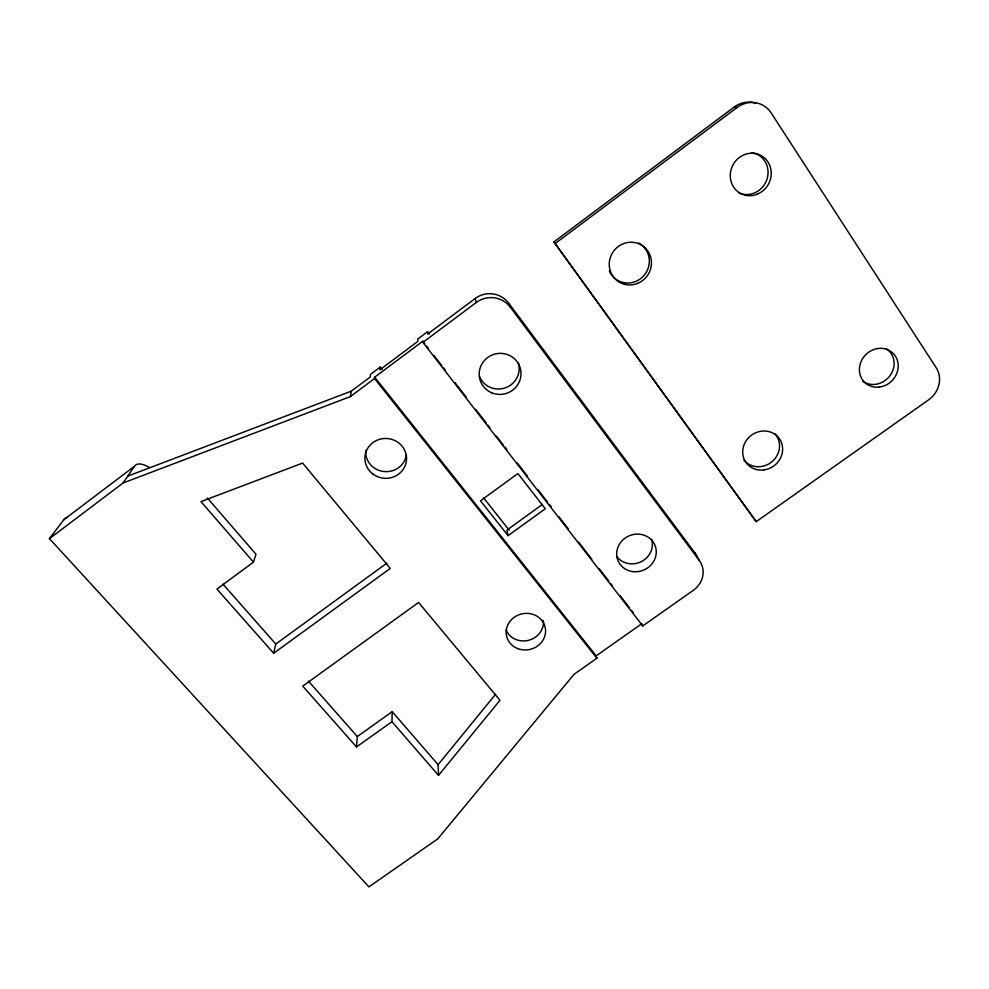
<?xml version="1.0" encoding="UTF-8"?>
<svg xmlns="http://www.w3.org/2000/svg" width="989" height="989" viewBox="0 0 989 989"><rect width="100%" height="100%" fill="white"/><g stroke="black" fill="none" stroke-linecap="round" stroke-linejoin="round"><path stroke-width="1.48" d="M391.953 721.71L392.213 711.66L357.313 736.558L356.51 746.955L391.953 721.71L438.51 775.376L499.977 700.299L418.582 602.462L302.733 686.131L356.51 746.955M424.738 343.616L422.859 341.18L374.683 377.205L596.157 655.868L596.899 658.217L573.979 674.362L437.768 838.87L368.922 886.886L49.45 538.659L123.106 482.978L127.779 476.117L351.33 391.149L370.133 377.081L370.467 374.423L380.184 367.142L379.937 369.75L417.815 341.403L417.741 339.042L427.557 331.698L429.436 334.134M596.899 658.217L374.534 378.54L374.683 377.205M123.106 482.978L350.366 396.614L351.33 391.149M207.307 497.949L255.953 554.174L253.468 562.123L216.937 589.098L273.669 653.259L275.783 644.049L386.81 563.174M127.779 476.117L134.504 466.239A46.211 14.823 51.1 0 1 149.339 467.401M49.45 538.659L63.692 519.843L134.504 466.239M438.51 775.376L438.078 764.67L495.662 694.179M422.859 341.18L422.921 342.367L642.751 625.938L693.301 590.334A22.809 21.004 -25.2 0 0 699.285 560.442L694.773 552.715L508.717 303.203A23.921 23.674 -21.3 0 0 475.19 298.493L427.718 333.998L427.557 331.698M734.122 107.109L737.065 107.504A25.998 24.268 -65.7 0 1 771.21 113.006L936.262 367.859A24.02 21.696 -44.9 0 1 928.56 399.865L756.202 521.66L553.852 241.946L734.122 107.109A25.763 24.07 -65.9 0 1 755.608 103.128M350.366 396.614L374.534 378.54M422.921 342.367L476.302 302.473A24.317 24.057 -20.9 0 1 510.386 307.245L699.285 560.442M553.852 241.946L555.138 243.529L737.065 107.504M273.669 653.259L390.259 568.428L302.622 463.087L200.952 501.608L253.468 562.123M542.454 504.402L506.912 530.104L508.074 535.642L545.285 508.766L517.915 473.558L480.469 500.817L508.074 535.642M596.157 655.868L641.824 623.7L642.751 625.938M223.032 584.202L275.783 644.049M308.444 681.124L357.313 736.558M392.213 711.66L438.078 764.67M506.009 630.067L508.457 634.11A19.471 17.987 -12.5 0 0 531.093 639.5A19.471 17.987 -12.5 0 0 543.369 620.412M380.184 367.142L382.1 369.565M483.398 497.578L509.199 530.191M426.63 346.051L428.521 348.487M434.183 355.793L441.737 365.534M443.616 367.97L445.507 370.405M454.94 382.582L466.276 397.195M475.709 409.372L486.094 422.773M487.973 425.208L489.864 427.644M496.478 436.161L503.08 444.691M504.971 447.127L506.85 449.562M517.235 462.951L527.619 476.352M538.004 489.74L547.436 501.918M549.328 504.353L551.219 506.788M558.76 516.53L568.205 528.707M578.577 542.108L591.793 559.156M599.346 568.898L608.791 581.075M610.67 583.51L612.562 585.945M620.115 595.687L629.548 607.864M631.439 610.3L633.319 612.735M555.138 243.529L756.202 521.66M508.717 303.203L510.386 307.245M475.19 298.493L476.302 302.473M774.758 433.689A20.336 18.865 -36.8 0 1 772.186 461.517A20.336 18.865 -36.8 0 1 743.963 460.194M751.825 152.652A21.35 20.015 -62 0 1 766.957 179.256A21.35 20.015 -62 0 1 738.734 192.843M886.107 348.585A20.139 18.358 -45.5 0 1 890.149 375.474A20.139 18.358 -45.5 0 1 862.705 381.222M642.949 246.15A21.412 20.67 -54.9 0 1 640.415 278.787A21.412 20.67 -54.9 0 1 609.311 271.073M638.548 242.997A21.412 20.67 -54.9 0 1 641.935 245.247M694.773 552.715A22.45 20.72 -25.3 0 1 697.369 557.475M406.417 454.656A20.497 19.632 4.4 0 1 384.227 471.568A20.497 19.632 4.4 0 1 365.646 450.811M518.236 362.481A20.621 20.176 -16.8 0 1 505.54 387.762A20.621 20.176 -16.8 0 1 479.504 376.537M651.664 539.302A19.706 18.358 -23.2 0 1 641.329 561.628A19.706 18.358 -23.2 0 1 616.975 556.758M63.692 519.843A45.89 17.567 50.4 0 1 67.549 517.296M637.472 283.435A21.597 20.843 -54.6 0 0 643.987 246.854A21.597 20.843 -54.6 0 0 609.583 260.49A21.597 20.843 -54.6 0 0 637.472 283.435M757.178 194.252A21.548 20.188 -61.8 0 0 764.398 157.869A21.548 20.188 -61.8 0 0 730.686 171.27A21.548 20.188 -61.8 0 0 757.178 194.252M879.357 387.058A20.312 18.507 -45.4 0 0 895.329 356.065A20.312 18.507 -45.4 0 0 861.716 360.157A20.312 18.507 -45.4 0 0 879.357 387.058M763.731 469.96A20.497 19.001 -36.7 0 0 779.394 438.72A20.497 19.001 -36.7 0 0 744.841 443.01A20.497 19.001 -36.7 0 0 763.731 469.96M632.898 571.617A20.015 18.606 -23.2 0 0 655.126 545.693A20.015 18.606 -23.2 0 0 621.376 541.515A20.015 18.606 -23.2 0 0 632.898 571.617M491.681 392.781A20.954 20.497 -16.8 0 0 520.894 371.394A20.954 20.497 -16.8 0 0 487.725 357.486A20.954 20.497 -16.8 0 0 491.681 392.781M373.088 474.176A20.831 19.928 4 0 0 406.38 461.084A20.831 19.928 4 0 0 377.699 439.957A20.831 19.928 4 0 0 373.088 474.176M517.853 648.636A19.78 18.235 -12.5 0 0 545.471 629.14A19.78 18.235 -12.5 0 0 514.292 617.223A19.78 18.235 -12.5 0 0 517.853 648.636"/></g></svg>
